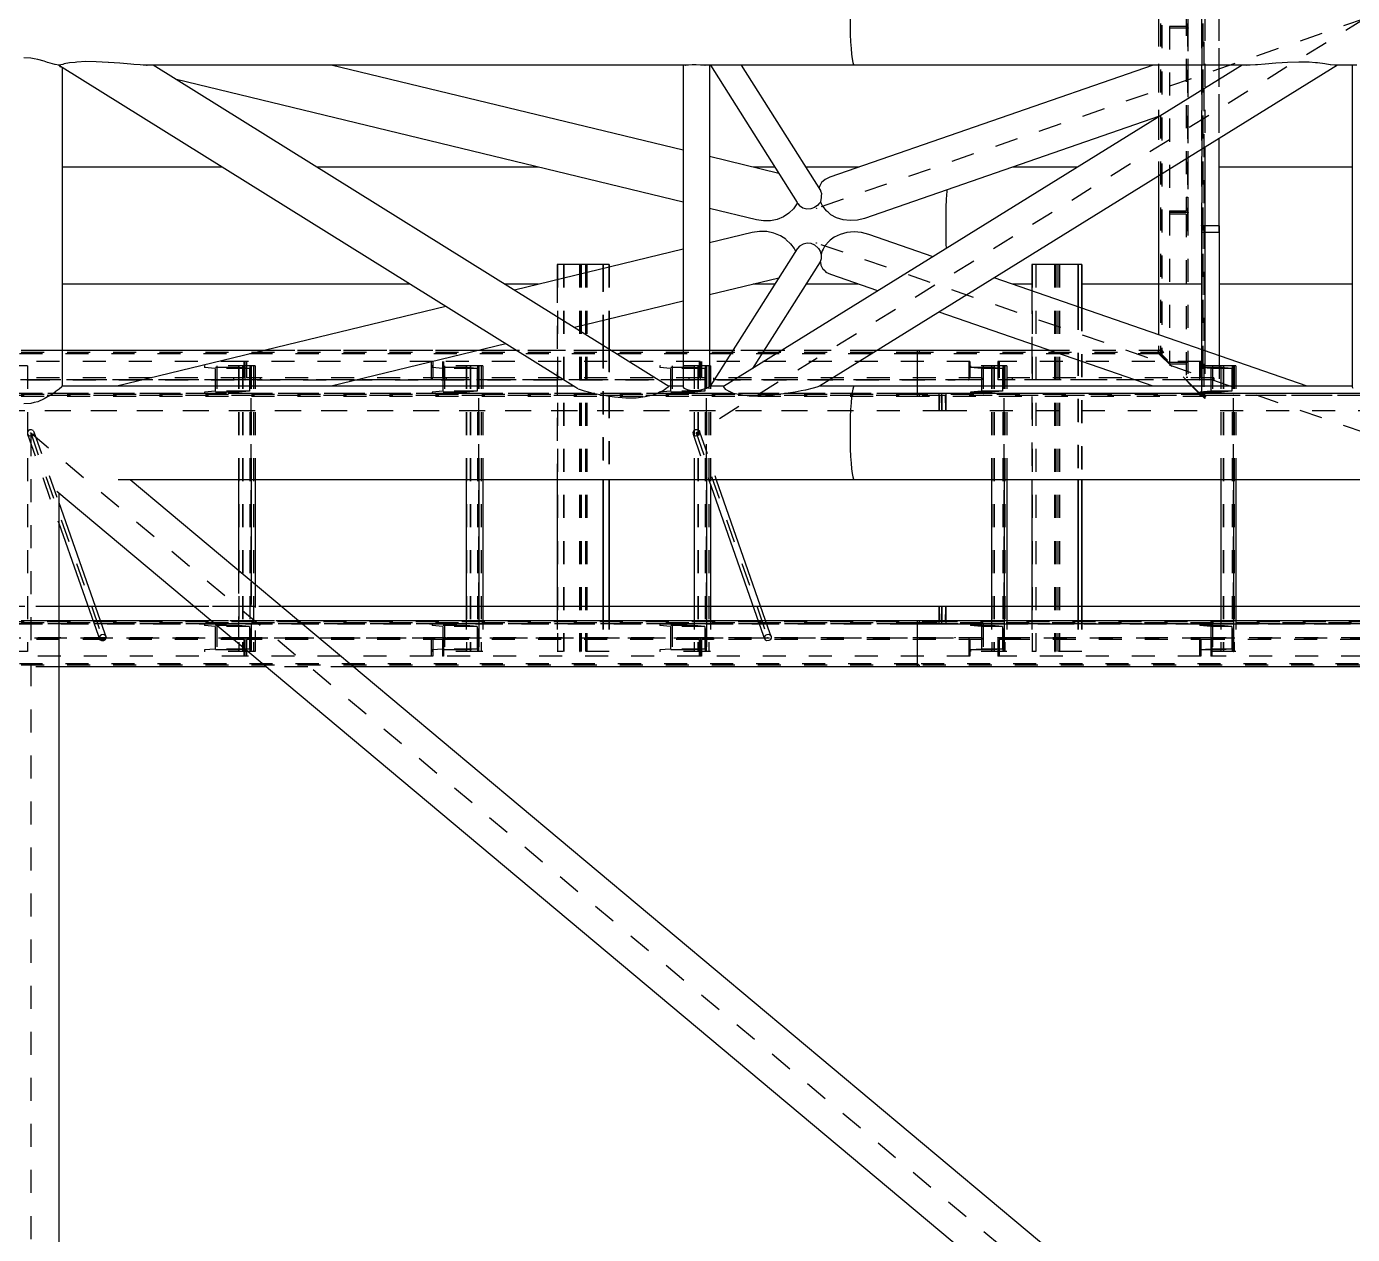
# Model space of a CAD drawing. Header units: millimetres. Extents: x 149919 to 150445, y 136651 to 136866.
# Drawn here: x 150242.76 to 150248.52, y 136688.6 to 136693.84 of the extents above; entities that cross this region are included whole.
import ezdxf

# ---------------------------------------------------------------- set-up
doc = ezdxf.new("R2010")
doc.units = ezdxf.units.MM
doc.header["$LTSCALE"] = 0.25
for name, pattern in [('CENTER', [50.8, 31.75, -6.35, 6.35, -6.35]), ('XKITLINE00', [0]), ('XKITLINE02', [4, 2, -2]), ('XKITLINE03', [6, 3, -1, 1, -1])]:
    doc.linetypes.add(name, pattern=pattern)

# ---------------------------------------------------------------- blocks, each defined once
blk = doc.blocks.new('çatıı')
at = {"color": 1, "linetype": 'XKITLINE03'}
for p, q in [((10599, 4258.02), (10599, 5897.87)), ((10605, 4260.27), (10605, 5900.27)), ((10599.01, 4346.1), (10599.01, 4265.95)), ((10599.01, 4265.96), (10599.01, 4200.86)), ((10605.02, 4187.37), (10605.02, 4260.27)), ((10334.95, 4243.37), (10334.95, 4075.37)), ((10541.23, 4243.37), (10541.23, 4075.37)), ((10192.15, 4075.37), (10192.15, 4199.38)), ((10291.03, 4075.37), (10291.03, 4199.38)), ((10389.92, 4075.37), (10389.92, 4199.38)), ((10519.2, 4075.37), (10519.2, 4199.38)), ((10618.78, 4075.37), (10618.78, 4199.38)), ((9134.71, 4193.37), (10497.87, 4193.37)), ((10189.45, 4193.36), (10077.97, 4193.36)), ((10270.34, 4193.36), (10189.43, 4193.36)), ((10387.22, 4193.36), (10275.74, 4193.36)), ((10503.78, 4193.36), (10387.2, 4193.36)), ((10604, 4193.36), (10516.46, 4193.36)), ((10493.82, 4187.37), (9129.61, 4187.37)), ((10192.15, 4187.38), (10177.25, 4187.38)), ((10291.03, 4187.38), (10276.14, 4187.38)), ((10389.92, 4187.38), (10375.02, 4187.38)), ((11648.25, 4187.37), (10493.82, 4187.37)), ((10519.2, 4187.38), (10510.1, 4187.38)), ((10618.78, 4187.38), (10609.69, 4187.38)), ((10096.38, 4170.27), (10127.59, 4081.37)), ((10385.47, 4170.27), (10416.51, 4081.39)), ((9129.61, 4087.37), (10493.82, 4087.37)), ((10192.15, 4087.37), (10177.25, 4087.37)), ((10291.03, 4087.37), (10276.14, 4087.37)), ((10389.92, 4087.37), (10375.02, 4087.37)), ((10493.82, 4087.37), (11648.25, 4087.37)), ((10519.2, 4087.37), (10510.1, 4087.37)), ((10618.78, 4087.37), (10609.69, 4087.37)), ((9122.12, 4081.37), (10497.87, 4081.37)), ((10077.97, 4081.39), (10189.45, 4081.39)), ((10189.43, 4081.39), (10270.34, 4081.39)), ((10275.74, 4081.39), (10387.22, 4081.39)), ((10387.2, 4081.39), (10503.78, 4081.39)), ((10516.46, 4081.39), (10604, 4081.39)), ((10609.42, 4081.39), (10715.63, 4081.39))]:
    blk.add_line(p, q, dxfattribs=at)
at = {"color": 116, "linetype": 'XKITLINE02', "true_color": 0x136734}
for p, q in [((10605, 5900.27), (10605, 4257.26)), ((10605.85, 5900.07), (10605.85, 4257.47)), ((10612.5, 5897.39), (10612.5, 4260.15)), ((10586.3, 5888.14), (10586.3, 4204.83)), ((10587.15, 5888.14), (10587.15, 4205.79)), ((10587.68, 5887.3), (10587.69, 4203.68)), ((10604.92, 5887.3), (10604.92, 4186.75)), ((10605.45, 5888.14), (10605.45, 4187.82)), ((10586.3, 4370.57), (10586.3, 4307.64)), ((10606.3, 4370.57), (10606.3, 4294.24)), ((10612.5, 4370.57), (10612.5, 4257.39)), ((10598.21, 4352.68), (10598.21, 4266.61)), ((10599.01, 4352.68), (10599.01, 4343.74)), ((10599.01, 4352.68), (10599.01, 4265.95)), ((10598.21, 4346.76), (10591.01, 4346.76)), ((10591.01, 4346.76), (10591.01, 4343.74)), ((10591.01, 4346.76), (10591.01, 4265.95)), ((10599.01, 4346.1), (10591.01, 4346.1)), ((10586.3, 4307.52), (10586.3, 4281.85)), ((10599.01, 4272.54), (10598.21, 4272.54)), ((10598.21, 4266.61), (10591.01, 4266.61)), ((10591.01, 4265.96), (10591.01, 4265.31)), ((10599.01, 4265.96), (10591.01, 4265.96)), ((10591.01, 4265.96), (10591.01, 4200.21)), ((10599.01, 4265.95), (10591.01, 4265.95)), ((10598.21, 4265.31), (10591.01, 4265.31)), ((10598.21, 4265.31), (10598.21, 4259.46)), ((10598.21, 4265.31), (10598.21, 4194.36)), ((10599.01, 4265.96), (10599.01, 4259.46)), ((10599.01, 4265.96), (10599.01, 4194.36)), ((10599.01, 4259.46), (10598.21, 4259.46)), ((10612.5, 4260.27), (10605, 4260.27)), ((10605, 4260.27), (10605, 4257.26)), ((10612.5, 4257.26), (10605, 4257.26)), ((10605.02, 4260.27), (10605.02, 4187.37)), ((10612.52, 4260.27), (10605.02, 4260.27)), ((10612.5, 4260.15), (10605.85, 4260.07)), ((10605.85, 4260.07), (10605.85, 4257.47)), ((10612.5, 4257.39), (10605.85, 4257.47)), ((10605.87, 4260.27), (10605.87, 4187.37)), ((10612.5, 4258.76), (10612.5, 4257.26)), ((10325.21, 4243.37), (10325.21, 4075.37)), ((10327.74, 4243.37), (10327.74, 4075.37)), ((10327.89, 4243.37), (10327.89, 4075.37)), ((10334.78, 4243.37), (10334.78, 4075.37)), ((10335.42, 4243.37), (10335.42, 4075.37)), ((10337.31, 4243.37), (10337.31, 4075.37)), ((10337.95, 4243.37), (10337.95, 4075.37)), ((10347.67, 4243.37), (10344.84, 4243.37)), ((10344.84, 4241.61), (10344.84, 4219.08)), ((10344.99, 4241.64), (10344.99, 4219.11)), ((10347.52, 4243.37), (10347.52, 4219.73)), ((10347.67, 4243.37), (10347.67, 4219.76)), ((10531.36, 4243.37), (10531.36, 4075.37)), ((10532.91, 4243.37), (10532.91, 4075.37)), ((10533, 4243.37), (10533, 4075.37)), ((10541, 4243.37), (10541, 4075.37)), ((10541.65, 4243.37), (10541.65, 4075.37)), ((10542.54, 4243.37), (10542.54, 4075.37)), ((10543.19, 4243.37), (10543.19, 4075.37)), ((10552.92, 4243.37), (10551.19, 4243.37)), ((10552.83, 4243.37), (10552.83, 4236.02)), ((10552.92, 4243.37), (10552.92, 4235.78)), ((10325.06, 4236.83), (10325.06, 4149.97)), ((10531.27, 4231.96), (10531.27, 4208.78)), ((10551.19, 4225.06), (10551.19, 4149.97)), ((10551.28, 4225.03), (10551.28, 4149.97)), ((10552.83, 4224.5), (10552.83, 4149.97)), ((10552.92, 4224.47), (10552.92, 4149.97)), ((10481.46, 4204.69), (9136.74, 4204.69)), ((10482.26, 4205.22), (9138.29, 4205.22)), ((10482.26, 4206.07), (9151.09, 4206.07)), ((10110.03, 4206.07), (10082.73, 4206.07)), ((10291.05, 4206.07), (10197.86, 4206.07)), ((10348.62, 4206.07), (10307.33, 4206.07)), ((10344.84, 4208.43), (10344.84, 4149.97)), ((10344.99, 4208.34), (10344.99, 4149.97)), ((10347.52, 4206.76), (10347.52, 4149.97)), ((10347.67, 4206.67), (10347.67, 4149.97)), ((10391.17, 4206.07), (10379.77, 4206.07)), ((10414.84, 4206.07), (10401.36, 4206.07)), ((10463.99, 4206.07), (10422.54, 4206.07)), ((10482.26, 4205.22), (10481.46, 4204.69)), ((10482.26, 4205.22), (10481.46, 4204.69)), ((10481.46, 4204.69), (10481.46, 4187.46)), ((10481.46, 4204.69), (10481.46, 4187.46)), ((10587.38, 4204.69), (10481.46, 4204.69)), ((10482.26, 4206.07), (10482.26, 4205.22)), ((10482.26, 4206.07), (10482.26, 4205.22)), ((10588.44, 4205.22), (10482.26, 4205.22)), ((10531.27, 4206.07), (10531.27, 4149.97)), ((10587.63, 4206.07), (10539.1, 4206.07)), ((10605.06, 4186.07), (10585.85, 4206.07)), ((10587.15, 4205.79), (10586.3, 4206.63)), ((10606.3, 4185.19), (10586.3, 4204.83)), ((10587.15, 4205.79), (10587.69, 4203.68)), ((10588.44, 4205.22), (10587.38, 4204.69)), ((10603.93, 4187.46), (10587.38, 4204.69)), ((10587.63, 4206.07), (10588.44, 4205.22)), ((10606.3, 4205.99), (10606.3, 4185.19)), ((10606.3, 4205.99), (10606.3, 4186.98)), ((10188.96, 4201.36), (10077.48, 4201.36)), ((10095.05, 4199.38), (10087.83, 4199.38)), ((10095.05, 4199.38), (10095.05, 4075.37)), ((10192.15, 4199.38), (10171.81, 4199.38)), ((10171.81, 4199.38), (10171.81, 4198.7)), ((10186.71, 4198.7), (10171.81, 4198.7)), ((10176.56, 4198.31), (10171.81, 4198.7)), ((10177.25, 4199.38), (10177.25, 4187.38)), ((10189.45, 4201.36), (10183.16, 4201.36)), ((10186.71, 4199.38), (10186.71, 4149.97)), ((10193.94, 4199.38), (10186.71, 4199.38)), ((10186.71, 4199.38), (10186.71, 4198.7)), ((10191.46, 4198.31), (10186.71, 4198.7)), ((10186.81, 4199.38), (10186.81, 4075.37)), ((10188.4, 4199.38), (10188.4, 4075.37)), ((10188.5, 4199.38), (10188.5, 4075.37)), ((10188.96, 4201.36), (10188.96, 4194.16)), ((10270.99, 4201.36), (10189.43, 4201.36)), ((10189.43, 4201.36), (10189.43, 4193.36)), ((10189.45, 4201.36), (10189.45, 4193.36)), ((10190.09, 4201.36), (10190.09, 4194.16)), ((10191.62, 4199.38), (10191.62, 4075.37)), ((10192.15, 4199.38), (10192.15, 4149.97)), ((10192.15, 4199.38), (10192.15, 4187.38)), ((10193.09, 4199.38), (10193.09, 4075.37)), ((10193.94, 4199.38), (10193.94, 4149.97)), ((10270.99, 4201.36), (10270.34, 4201.36)), ((10270.34, 4201.36), (10270.34, 4193.36)), ((10291.03, 4199.38), (10270.7, 4199.38)), ((10270.7, 4199.38), (10270.7, 4198.7)), ((10285.59, 4198.7), (10270.7, 4198.7)), ((10275.44, 4198.31), (10270.7, 4198.7)), ((10270.99, 4201.36), (10270.99, 4194.16)), ((10386.73, 4201.36), (10275.25, 4201.36)), ((10275.25, 4201.36), (10275.25, 4194.16)), ((10275.74, 4201.36), (10275.74, 4193.36)), ((10276.14, 4199.38), (10276.14, 4187.38)), ((10285.59, 4199.38), (10285.59, 4198.7)), ((10285.59, 4199.38), (10285.59, 4149.97)), ((10292.82, 4199.38), (10285.59, 4199.38)), ((10290.34, 4198.31), (10285.59, 4198.7)), ((10285.7, 4199.38), (10285.7, 4075.37)), ((10287.28, 4199.38), (10287.28, 4075.37)), ((10287.38, 4199.38), (10287.38, 4075.37)), ((10290.5, 4199.38), (10290.5, 4075.37)), ((10291.03, 4199.38), (10291.03, 4187.38)), ((10291.03, 4199.38), (10291.03, 4149.97)), ((10291.97, 4199.38), (10291.97, 4075.37)), ((10292.82, 4199.38), (10292.82, 4149.97)), ((10389.92, 4199.38), (10369.58, 4199.38)), ((10369.58, 4199.38), (10369.58, 4198.7)), ((10384.48, 4198.7), (10369.58, 4198.7)), ((10374.33, 4198.31), (10369.58, 4198.7)), ((10375.02, 4199.38), (10375.02, 4187.38)), ((10387.22, 4201.36), (10380.86, 4201.36)), ((10384.48, 4199.38), (10384.48, 4149.97)), ((10391.71, 4199.38), (10384.48, 4199.38)), ((10384.48, 4199.38), (10384.48, 4198.7)), ((10389.23, 4198.31), (10384.48, 4198.7)), ((10384.58, 4199.38), (10384.58, 4075.37)), ((10386.17, 4199.38), (10386.17, 4075.37)), ((10386.27, 4199.38), (10386.27, 4075.37)), ((10386.73, 4201.36), (10386.73, 4194.16)), ((10504.35, 4201.36), (10387.2, 4201.36)), ((10387.2, 4201.36), (10387.2, 4193.36)), ((10387.22, 4201.36), (10387.22, 4193.36)), ((10387.77, 4201.36), (10387.77, 4194.16)), ((10389.38, 4199.38), (10389.38, 4075.37)), ((10389.92, 4199.38), (10389.92, 4149.97)), ((10389.92, 4199.38), (10389.92, 4187.38)), ((10390.85, 4199.38), (10390.85, 4075.37)), ((10391.71, 4199.38), (10391.71, 4147.88)), ((10504.35, 4201.36), (10503.78, 4201.36)), ((10503.78, 4201.36), (10503.78, 4193.36)), ((10504.35, 4201.36), (10504.35, 4194.16)), ((10519.2, 4199.38), (10504.62, 4199.38)), ((10504.62, 4199.38), (10504.62, 4198.7)), ((10513.72, 4198.7), (10504.62, 4198.7)), ((10509.4, 4198.31), (10504.62, 4198.7)), ((10510.1, 4199.38), (10510.1, 4187.38)), ((10513.72, 4199.38), (10513.72, 4149.97)), ((10520.29, 4199.38), (10513.72, 4199.38)), ((10513.72, 4199.38), (10513.72, 4198.7)), ((10518.5, 4198.31), (10513.72, 4198.7)), ((10513.78, 4199.38), (10513.78, 4075.37)), ((10514.75, 4199.38), (10514.75, 4075.37)), ((10514.81, 4199.38), (10514.81, 4075.37)), ((10604.63, 4201.36), (10516.46, 4201.36)), ((10516.46, 4201.36), (10516.46, 4193.36)), ((10517.09, 4201.36), (10517.09, 4194.16)), ((10518.6, 4199.38), (10518.6, 4075.37)), ((10519.2, 4199.38), (10519.2, 4149.97)), ((10519.2, 4199.38), (10519.2, 4187.38)), ((10519.49, 4199.38), (10519.49, 4075.37)), ((10520.29, 4199.38), (10520.29, 4149.97)), ((10604.92, 4186.75), (10587.69, 4203.68)), ((10599.01, 4200.86), (10591.01, 4200.86)), ((10598.21, 4200.21), (10591.01, 4200.21)), ((10604.63, 4201.36), (10604, 4201.36)), ((10604, 4201.36), (10604, 4193.36)), ((10618.78, 4199.38), (10604.21, 4199.38)), ((10613.06, 4199.38), (10604.21, 4199.38)), ((10604.21, 4199.38), (10604.21, 4198.7)), ((10613.3, 4198.7), (10604.21, 4198.7)), ((10608.99, 4198.31), (10604.21, 4198.7)), ((10604.63, 4201.36), (10604.63, 4194.16)), ((10609.69, 4199.38), (10609.69, 4187.38)), ((10612.52, 4203.84), (10612.52, 4187.37)), ((10613.3, 4199.38), (10613.3, 4198.7)), ((10613.3, 4199.38), (10613.3, 4149.97)), ((10619.87, 4199.38), (10613.3, 4199.38)), ((10618.08, 4198.31), (10613.3, 4198.7)), ((10613.37, 4199.38), (10613.37, 4075.37)), ((10614.33, 4199.38), (10614.33, 4075.37)), ((10614.4, 4199.38), (10614.4, 4075.37)), ((10618.18, 4199.38), (10618.18, 4075.37)), ((10618.78, 4199.38), (10618.78, 4187.38)), ((10618.78, 4199.38), (10618.78, 4149.97)), ((10619.08, 4199.38), (10619.08, 4075.37)), ((10619.87, 4199.38), (10619.87, 4149.97)), ((10188.96, 4194.16), (10073.05, 4194.16)), ((10189.45, 4193.36), (10073.05, 4193.36)), ((10181.91, 4193.36), (10077.97, 4193.36)), ((10191.46, 4198.31), (10176.56, 4198.31)), ((10176.56, 4198.31), (10176.56, 4188.44)), ((10184.53, 4194.16), (10184.53, 4193.36)), ((10188.96, 4194.16), (10184.53, 4194.16)), ((10276.9, 4193.36), (10189.43, 4193.36)), ((10276.9, 4194.16), (10190.09, 4194.16)), ((10191.46, 4198.31), (10191.46, 4188.44)), ((10195.99, 4194.16), (10195.99, 4193.36)), ((10276.9, 4193.36), (10270.34, 4193.36)), ((10386.73, 4194.16), (10270.82, 4194.16)), ((10270.82, 4194.16), (10270.82, 4193.36)), ((10387.22, 4193.36), (10270.82, 4193.36)), ((10276.9, 4194.16), (10270.99, 4194.16)), ((10290.34, 4198.31), (10275.44, 4198.31)), ((10275.44, 4198.31), (10275.44, 4188.44)), ((10380.05, 4193.36), (10275.74, 4193.36)), ((10276.9, 4194.16), (10276.9, 4193.36)), ((10290.34, 4198.31), (10290.34, 4188.44)), ((10389.23, 4198.31), (10374.33, 4198.31)), ((10374.33, 4198.31), (10374.33, 4188.44)), ((10382.3, 4194.16), (10382.3, 4193.36)), ((10386.73, 4194.16), (10382.3, 4194.16)), ((10509.51, 4193.36), (10387.2, 4193.36)), ((10509.51, 4194.16), (10387.77, 4194.16)), ((10389.23, 4198.31), (10389.23, 4188.44)), ((10392.92, 4194.16), (10392.92, 4193.36)), ((10509.51, 4193.36), (10503.78, 4193.36)), ((10509.51, 4194.16), (10504.35, 4194.16)), ((10518.5, 4198.31), (10509.4, 4198.31)), ((10509.4, 4198.31), (10509.4, 4188.44)), ((10509.51, 4194.16), (10509.51, 4193.36)), ((10597.98, 4193.36), (10516.46, 4193.36)), ((10610.28, 4194.16), (10517.09, 4194.16)), ((10518.5, 4198.31), (10518.5, 4188.44)), ((10522.74, 4194.16), (10522.74, 4193.36)), ((10610.28, 4194.16), (10597.17, 4194.16)), ((10610.28, 4193.36), (10597.98, 4193.36)), ((10599.01, 4194.36), (10598.21, 4194.36)), ((10618.08, 4198.31), (10608.99, 4198.31)), ((10608.99, 4198.31), (10608.99, 4188.44)), ((10610.28, 4194.16), (10610.28, 4193.36)), ((10618.08, 4198.31), (10618.08, 4188.44)), ((10481.46, 4187.46), (9118.85, 4187.46)), ((10482.26, 4186.92), (9119.29, 4186.92)), ((10493.82, 4187.37), (9126.63, 4187.37)), ((10481.36, 4187.37), (9126.63, 4187.37)), ((10176.56, 4188.44), (10171.81, 4188.06)), ((10186.71, 4188.06), (10171.81, 4188.06)), ((10171.81, 4188.06), (10171.81, 4187.38)), ((10192.15, 4187.38), (10171.81, 4187.38)), ((10191.46, 4188.44), (10176.56, 4188.44)), ((10191.46, 4188.44), (10186.71, 4188.06)), ((10186.71, 4188.06), (10186.71, 4187.38)), ((10275.44, 4188.44), (10270.7, 4188.06)), ((10285.59, 4188.06), (10270.7, 4188.06)), ((10270.7, 4188.06), (10270.7, 4187.38)), ((10291.03, 4187.38), (10270.7, 4187.38)), ((10290.34, 4188.44), (10275.44, 4188.44)), ((10290.34, 4188.44), (10285.59, 4188.06)), ((10285.59, 4188.06), (10285.59, 4187.38)), ((10374.33, 4188.44), (10369.58, 4188.06)), ((10384.48, 4188.06), (10369.58, 4188.06)), ((10369.58, 4188.06), (10369.58, 4187.38)), ((10389.92, 4187.38), (10369.58, 4187.38)), ((10389.23, 4188.44), (10374.33, 4188.44)), ((10389.23, 4188.44), (10384.48, 4188.06)), ((10384.48, 4188.06), (10384.48, 4187.38)), ((10481.36, 4190.57), (10481.36, 4186.07)), ((10481.36, 4190.57), (10481.36, 4186.07)), ((10482.26, 4186.92), (10481.46, 4187.46)), ((10482.26, 4186.92), (10481.46, 4187.46)), ((10603.93, 4187.46), (10481.46, 4187.46)), ((10482.26, 4186.92), (10482.26, 4186.07)), ((10482.26, 4186.92), (10482.26, 4186.07)), ((10606.01, 4186.92), (10482.26, 4186.92)), ((10490.84, 4187.37), (10490.84, 4179.87)), ((11636.37, 4187.37), (10492, 4187.37)), ((10492, 4187.37), (10492, 4179.87)), ((10493.82, 4187.37), (10493.82, 4179.87)), ((10493.82, 4187.37), (10493.82, 4179.87)), ((10509.4, 4188.44), (10504.62, 4188.06)), ((10513.72, 4188.06), (10504.62, 4188.06)), ((10504.62, 4188.06), (10504.62, 4187.38)), ((10519.2, 4187.38), (10504.62, 4187.38)), ((10518.5, 4188.44), (10509.4, 4188.44)), ((10518.5, 4188.44), (10513.72, 4188.06)), ((10513.72, 4188.06), (10513.72, 4187.38)), ((10606.01, 4186.92), (10603.93, 4187.46)), ((10608.99, 4188.44), (10604.21, 4188.06)), ((10613.3, 4188.06), (10604.21, 4188.06)), ((10604.21, 4188.06), (10604.21, 4187.38)), ((10618.78, 4187.38), (10604.21, 4187.38)), ((10605.45, 4187.82), (10604.92, 4186.75)), ((10612.52, 4187.37), (10605.02, 4187.37)), ((10606.3, 4186.98), (10605.45, 4187.82)), ((10606.01, 4186.92), (10606.83, 4186.07)), ((11641.67, 4187.37), (10606.3, 4187.37)), ((10618.08, 4188.44), (10608.99, 4188.44)), ((10618.08, 4188.44), (10613.3, 4188.06)), ((10613.3, 4188.06), (10613.3, 4187.38)), ((10482.26, 4186.07), (9117.29, 4186.07)), ((10493.61, 4186.52), (9126.73, 4186.52)), ((10606.83, 4186.07), (10481.36, 4186.07)), ((10491.04, 4186.52), (10490.97, 4179.87)), ((10492.13, 4186.52), (10492.08, 4179.87)), ((11634.04, 4186.52), (10492.13, 4186.52)), ((10493.61, 4186.52), (10493.69, 4179.87)), ((10493.69, 4186.52), (10493.74, 4179.87)), ((11641.69, 4186.52), (10606.3, 4186.52)), ((10493.82, 4179.87), (9126.63, 4179.87)), ((10452.49, 4179.87), (9126.63, 4179.87)), ((11642.97, 4179.87), (10492, 4179.87)), ((10493.82, 4179.87), (10493.69, 4179.87)), ((10095.3, 4171.16), (10094.94, 4170.52)), ((10094.94, 4170.52), (10094.96, 4169.8)), ((10094.96, 4169.8), (10095.36, 4169.22)), ((10094.96, 4169.8), (10108.56, 4131.05)), ((10095.96, 4171.57), (10095.3, 4171.16)), ((10096.73, 4171.63), (10095.96, 4171.57)), ((10097.4, 4171.33), (10096.73, 4171.63)), ((10097.4, 4171.33), (10097.76, 4170.81)), ((10097.83, 4170.03), (10097.46, 4169.39)), ((10097.76, 4170.81), (10097.81, 4170.75)), ((10097.81, 4170.75), (10097.83, 4170.03)), ((10097.81, 4170.75), (10108.56, 4140.1)), ((10384.39, 4171.16), (10384.03, 4170.52)), ((10384.03, 4170.52), (10384.05, 4169.8)), ((10384.05, 4169.8), (10384.45, 4169.22)), ((10384.05, 4169.8), (10390.97, 4149.97)), ((10385.05, 4171.57), (10384.39, 4171.16)), ((10385.82, 4171.63), (10385.05, 4171.57)), ((10386.49, 4171.33), (10385.82, 4171.63)), ((10386.49, 4171.33), (10386.9, 4170.75)), ((10386.92, 4170.03), (10386.55, 4169.39)), ((10386.9, 4170.75), (10386.92, 4170.03)), ((10386.9, 4170.75), (10394.15, 4149.97)), ((10096.04, 4168.92), (10095.36, 4169.22)), ((10096.81, 4168.98), (10096.04, 4168.92)), ((10097.46, 4169.39), (10096.81, 4168.98)), ((10385.13, 4168.92), (10384.45, 4169.22)), ((10385.9, 4168.98), (10385.13, 4168.92)), ((10386.55, 4169.39), (10385.9, 4168.98)), ((10186.71, 4110.53), (10186.71, 4075.37)), ((10192.15, 4105.97), (10192.15, 4075.37)), ((10193.94, 4104.48), (10193.94, 4075.37)), ((10493.82, 4094.87), (9254.12, 4094.87)), ((10108.56, 4094.87), (10084.2, 4094.87)), ((10124.44, 4094.87), (10121.26, 4094.87)), ((10205.4, 4094.87), (10167.45, 4094.87)), ((10285.59, 4094.87), (10285.59, 4075.37)), ((10291.03, 4094.87), (10291.03, 4075.37)), ((10292.82, 4094.87), (10292.82, 4075.37)), ((10325.06, 4094.87), (10325.06, 4075.37)), ((10344.84, 4094.87), (10344.84, 4075.37)), ((10344.99, 4094.87), (10344.99, 4075.37)), ((10347.52, 4094.87), (10347.52, 4075.37)), ((10347.67, 4094.87), (10347.67, 4075.37)), ((10384.48, 4094.87), (10384.48, 4075.37)), ((10389.92, 4094.87), (10389.92, 4075.37)), ((10391.71, 4094.87), (10391.71, 4075.37)), ((10413.39, 4094.87), (10410.22, 4094.87)), ((10492.08, 4094.87), (10492, 4094.87)), ((10493.69, 4094.87), (10492, 4094.87)), ((10492.08, 4094.87), (10492.13, 4088.22)), ((10493.69, 4094.87), (10493.61, 4088.22)), ((10493.74, 4094.87), (10493.69, 4088.22)), ((10493.82, 4094.87), (10493.74, 4094.87)), ((10493.82, 4094.87), (10493.82, 4087.37)), ((10493.82, 4094.87), (10493.82, 4087.37)), ((10513.72, 4094.87), (10513.72, 4075.37)), ((10519.2, 4094.87), (10519.2, 4075.37)), ((10520.29, 4094.87), (10520.29, 4075.37)), ((10531.27, 4094.87), (10531.27, 4075.37)), ((10551.19, 4094.87), (10551.19, 4075.37)), ((10551.28, 4094.87), (10551.28, 4075.37)), ((10552.83, 4094.87), (10552.83, 4075.37)), ((10552.92, 4094.87), (10552.92, 4075.37)), ((10613.3, 4094.87), (10613.3, 4075.37)), ((10618.78, 4094.87), (10618.78, 4075.37)), ((10619.87, 4094.87), (10619.87, 4075.37)), ((10481.46, 4087.29), (9120.42, 4087.29)), ((10482.26, 4087.82), (9120.92, 4087.82)), ((10493.82, 4087.37), (9126.63, 4087.37)), ((10493.61, 4088.22), (9126.73, 4088.22)), ((10482.26, 4088.67), (9256.31, 4088.67)), ((10108.56, 4088.67), (10084.2, 4088.67)), ((10126.62, 4088.67), (10123.44, 4088.67)), ((10128.43, 4083.52), (10129.02, 4081.85)), ((10184.37, 4087.37), (10171.81, 4087.37)), ((10171.81, 4087.37), (10171.81, 4086.69)), ((10186.71, 4086.69), (10171.81, 4086.69)), ((10176.56, 4086.31), (10171.81, 4086.69)), ((10212.81, 4088.67), (10174.86, 4088.67)), ((10191.46, 4086.31), (10176.56, 4086.31)), ((10176.56, 4086.31), (10176.56, 4076.44)), ((10192.15, 4087.37), (10177.12, 4087.37)), ((10177.25, 4087.37), (10177.25, 4075.37)), ((10186.71, 4087.37), (10186.71, 4086.69)), ((10191.46, 4086.31), (10186.71, 4086.69)), ((10191.46, 4086.31), (10191.46, 4076.44)), ((10192.15, 4087.37), (10192.15, 4075.37)), ((10291.03, 4087.37), (10270.7, 4087.37)), ((10270.7, 4087.37), (10270.7, 4086.69)), ((10285.59, 4086.69), (10270.7, 4086.69)), ((10275.44, 4086.31), (10270.7, 4086.69)), ((10290.34, 4086.31), (10275.44, 4086.31)), ((10275.44, 4086.31), (10275.44, 4076.44)), ((10276.14, 4087.37), (10276.14, 4075.37)), ((10285.59, 4087.37), (10285.59, 4086.69)), ((10290.34, 4086.31), (10285.59, 4086.69)), ((10290.34, 4086.31), (10290.34, 4076.44)), ((10291.03, 4087.37), (10291.03, 4075.37)), ((10389.92, 4087.37), (10369.58, 4087.37)), ((10369.58, 4087.37), (10369.58, 4086.69)), ((10384.48, 4086.69), (10369.58, 4086.69)), ((10374.33, 4086.31), (10369.58, 4086.69)), ((10389.23, 4086.31), (10374.33, 4086.31)), ((10374.33, 4086.31), (10374.33, 4076.44)), ((10375.02, 4087.37), (10375.02, 4075.37)), ((10384.48, 4087.37), (10384.48, 4086.69)), ((10389.23, 4086.31), (10384.48, 4086.69)), ((10389.23, 4086.31), (10389.23, 4076.44)), ((10389.92, 4087.37), (10389.92, 4075.37)), ((10415.56, 4088.67), (10412.38, 4088.67)), ((10482.26, 4087.82), (10481.46, 4087.29)), ((10482.26, 4087.82), (10481.46, 4087.29)), ((10481.46, 4087.29), (10481.46, 4070.06)), ((11649.64, 4087.29), (10481.46, 4087.29)), ((10481.46, 4087.29), (10481.46, 4070.06)), ((10482.26, 4088.67), (10482.26, 4087.82)), ((10482.26, 4088.67), (10482.26, 4087.82)), ((11650.11, 4087.82), (10482.26, 4087.82)), ((10490.84, 4088.67), (10490.84, 4087.37)), ((10491.04, 4088.67), (10491.04, 4088.22)), ((10492, 4088.67), (10492, 4087.37)), ((11659.14, 4087.37), (10492, 4087.37)), ((11658.89, 4088.22), (10492.13, 4088.22)), ((10519.2, 4087.37), (10504.62, 4087.37)), ((10504.62, 4087.37), (10504.62, 4086.69)), ((10513.72, 4086.69), (10504.62, 4086.69)), ((10509.4, 4086.31), (10504.62, 4086.69)), ((10518.5, 4086.31), (10509.4, 4086.31)), ((10509.4, 4086.31), (10509.4, 4076.44)), ((10510.1, 4087.37), (10510.1, 4075.37)), ((10513.72, 4087.37), (10513.72, 4086.69)), ((10518.5, 4086.31), (10513.72, 4086.69)), ((10518.5, 4086.31), (10518.5, 4076.44)), ((10519.2, 4087.37), (10519.2, 4075.37)), ((10618.78, 4087.37), (10604.21, 4087.37)), ((10604.21, 4087.37), (10604.21, 4086.69)), ((10613.3, 4086.69), (10604.21, 4086.69)), ((10608.99, 4086.31), (10604.21, 4086.69)), ((10618.08, 4086.31), (10608.99, 4086.31)), ((10608.99, 4086.31), (10608.99, 4076.44)), ((10609.69, 4087.37), (10609.69, 4075.37)), ((10613.3, 4087.37), (10613.3, 4086.69)), ((10618.08, 4086.31), (10613.3, 4086.69)), ((10618.08, 4086.31), (10618.08, 4076.44)), ((10618.78, 4087.37), (10618.78, 4075.37)), ((10189.45, 4081.39), (10073.05, 4081.39)), ((10188.96, 4080.59), (10073.05, 4080.59)), ((10125.64, 4082.41), (10126.17, 4080.9)), ((10126.51, 4082.26), (10126.15, 4081.62)), ((10126.15, 4081.62), (10126.17, 4080.9)), ((10126.17, 4080.9), (10126.57, 4080.32)), ((10127.17, 4082.67), (10126.51, 4082.26)), ((10127.25, 4080.02), (10126.57, 4080.32)), ((10127.94, 4082.73), (10127.17, 4082.67)), ((10128.02, 4080.08), (10127.25, 4080.02)), ((10128.61, 4082.43), (10127.94, 4082.73)), ((10128.67, 4080.49), (10128.02, 4080.08)), ((10128.61, 4082.43), (10129.02, 4081.85)), ((10129.04, 4081.13), (10128.67, 4080.49)), ((10129.02, 4081.85), (10129.04, 4081.13)), ((10184.53, 4081.39), (10184.53, 4080.59)), ((10188.96, 4080.59), (10188.96, 4073.39)), ((10195.99, 4081.39), (10189.43, 4081.39)), ((10189.43, 4081.39), (10189.43, 4073.39)), ((10276.9, 4081.39), (10189.43, 4081.39)), ((10189.45, 4081.39), (10189.45, 4073.39)), ((10195.99, 4080.59), (10190.09, 4080.59)), ((10190.09, 4080.59), (10190.09, 4073.39)), ((10276.9, 4080.59), (10190.09, 4080.59)), ((10195.99, 4081.39), (10195.99, 4080.59)), ((10270.34, 4081.39), (10270.34, 4073.39)), ((10275.74, 4081.39), (10270.82, 4081.39)), ((10270.82, 4081.39), (10270.82, 4080.59)), ((10387.22, 4081.39), (10270.82, 4081.39)), ((10275.25, 4080.59), (10270.82, 4080.59)), ((10386.73, 4080.59), (10270.82, 4080.59)), ((10270.99, 4080.59), (10270.99, 4073.39)), ((10275.25, 4080.59), (10275.25, 4073.39)), ((10275.74, 4081.39), (10275.74, 4073.39)), ((10276.9, 4081.39), (10276.9, 4080.59)), ((10382.3, 4081.39), (10382.3, 4080.59)), ((10386.73, 4080.59), (10386.73, 4073.39)), ((10392.92, 4081.39), (10387.2, 4081.39)), ((10387.2, 4081.39), (10387.2, 4073.39)), ((10509.51, 4081.39), (10387.2, 4081.39)), ((10387.22, 4081.39), (10387.22, 4073.39)), ((10392.92, 4080.59), (10387.77, 4080.59)), ((10387.77, 4080.59), (10387.77, 4073.39)), ((10509.51, 4080.59), (10387.77, 4080.59)), ((10392.92, 4081.39), (10392.92, 4080.59)), ((10414.68, 4082.1), (10415.09, 4080.92)), ((10415.43, 4082.28), (10415.07, 4081.63)), ((10415.07, 4081.63), (10415.09, 4080.92)), ((10415.09, 4080.92), (10415.49, 4080.34)), ((10416.09, 4082.69), (10415.43, 4082.28)), ((10416.17, 4080.03), (10415.49, 4080.34)), ((10416.86, 4082.75), (10416.09, 4082.69)), ((10416.94, 4080.1), (10416.17, 4080.03)), ((10417.53, 4082.45), (10416.86, 4082.75)), ((10417.59, 4080.5), (10416.94, 4080.1)), ((10417.47, 4083.21), (10417.94, 4081.86)), ((10417.53, 4082.45), (10417.94, 4081.86)), ((10417.96, 4081.15), (10417.59, 4080.5)), ((10417.94, 4081.86), (10417.96, 4081.15)), ((10503.78, 4081.39), (10503.78, 4073.39)), ((10504.35, 4080.59), (10504.35, 4073.39)), ((10509.51, 4081.39), (10509.51, 4080.59)), ((10522.74, 4081.39), (10516.46, 4081.39)), ((10516.46, 4081.39), (10516.46, 4073.39)), ((10610.28, 4081.39), (10516.46, 4081.39)), ((10522.74, 4080.59), (10517.09, 4080.59)), ((10517.09, 4080.59), (10517.09, 4073.39)), ((10610.28, 4080.59), (10517.09, 4080.59)), ((10522.74, 4081.39), (10522.74, 4080.59)), ((10604, 4081.39), (10604, 4073.39)), ((10609.42, 4081.39), (10604.14, 4081.39)), ((10604.14, 4081.39), (10604.14, 4080.59)), ((10715.63, 4081.39), (10604.14, 4081.39)), ((10608.9, 4080.59), (10604.14, 4080.59)), ((10715.1, 4080.59), (10604.14, 4080.59)), ((10604.63, 4080.59), (10604.63, 4073.39)), ((10608.9, 4080.59), (10608.9, 4073.39)), ((10609.42, 4081.39), (10609.42, 4073.39)), ((10610.28, 4081.39), (10610.28, 4080.59)), ((10189.45, 4073.39), (10077.48, 4073.39)), ((10095.05, 4075.37), (10087.83, 4075.37)), ((10176.56, 4076.44), (10171.81, 4076.05)), ((10186.71, 4076.05), (10171.81, 4076.05)), ((10171.81, 4076.05), (10171.81, 4075.37)), ((10192.15, 4075.37), (10171.81, 4075.37)), ((10191.46, 4076.44), (10176.56, 4076.44)), ((10191.46, 4076.44), (10186.71, 4076.05)), ((10186.71, 4076.05), (10186.71, 4075.37)), ((10193.94, 4075.37), (10186.71, 4075.37)), ((10190.09, 4073.39), (10189.43, 4073.39)), ((10270.99, 4073.39), (10189.43, 4073.39)), ((10275.44, 4076.44), (10270.7, 4076.05)), ((10285.59, 4076.05), (10270.7, 4076.05)), ((10270.7, 4076.05), (10270.7, 4075.37)), ((10291.03, 4075.37), (10270.7, 4075.37)), ((10275.74, 4073.39), (10275.25, 4073.39)), ((10387.22, 4073.39), (10275.25, 4073.39)), ((10290.34, 4076.44), (10275.44, 4076.44)), ((10290.34, 4076.44), (10285.59, 4076.05)), ((10285.59, 4076.05), (10285.59, 4075.37)), ((10292.82, 4075.37), (10285.59, 4075.37)), ((10347.67, 4075.37), (10325.06, 4075.37)), ((10374.33, 4076.44), (10369.58, 4076.05)), ((10384.48, 4076.05), (10369.58, 4076.05)), ((10369.58, 4076.05), (10369.58, 4075.37)), ((10389.92, 4075.37), (10369.58, 4075.37)), ((10389.23, 4076.44), (10374.33, 4076.44)), ((10389.23, 4076.44), (10384.48, 4076.05)), ((10384.48, 4076.05), (10384.48, 4075.37)), ((10391.71, 4075.37), (10384.48, 4075.37)), ((10387.77, 4073.39), (10387.2, 4073.39)), ((10504.35, 4073.39), (10387.2, 4073.39)), ((10509.4, 4076.44), (10504.62, 4076.05)), ((10513.72, 4076.05), (10504.62, 4076.05)), ((10504.62, 4076.05), (10504.62, 4075.37)), ((10519.2, 4075.37), (10504.62, 4075.37)), ((10518.5, 4076.44), (10509.4, 4076.44)), ((10518.5, 4076.44), (10513.72, 4076.05)), ((10513.72, 4076.05), (10513.72, 4075.37)), ((10520.29, 4075.37), (10513.72, 4075.37)), ((10517.09, 4073.39), (10516.46, 4073.39)), ((10604.63, 4073.39), (10516.46, 4073.39)), ((10552.92, 4075.37), (10531.27, 4075.37)), ((10608.99, 4076.44), (10604.21, 4076.05)), ((10613.3, 4076.05), (10604.21, 4076.05)), ((10604.21, 4076.05), (10604.21, 4075.37)), ((10618.78, 4075.37), (10604.21, 4075.37)), ((10609.42, 4073.39), (10608.9, 4073.39)), ((10715.63, 4073.39), (10608.9, 4073.39)), ((10618.08, 4076.44), (10608.99, 4076.44)), ((10618.08, 4076.44), (10613.3, 4076.05)), ((10613.3, 4076.05), (10613.3, 4075.37)), ((10619.87, 4075.37), (10613.3, 4075.37)), ((10481.46, 4070.06), (9120.42, 4070.06)), ((10482.26, 4069.52), (9120.92, 4069.52)), ((10108.56, 4068.67), (10084.2, 4068.67)), ((10236.69, 4068.67), (10198.74, 4068.67)), ((10482.26, 4068.67), (10481.36, 4068.67)), ((10482.26, 4069.52), (10481.46, 4070.06)), ((11653.17, 4070.06), (10481.46, 4070.06)), ((10482.26, 4069.52), (10481.46, 4070.06)), ((10482.26, 4069.52), (10482.26, 4068.67)), ((11653.86, 4069.52), (10482.26, 4069.52)), ((10482.26, 4069.52), (10482.26, 4068.67))]:
    blk.add_line(p, q, dxfattribs=at)
at = {"color": 8, "linetype": 'CENTER'}
for p, q in [((10676.04, 4350.27), (10385.47, 4170.27)), ((10676.04, 4350.27), (10437.62, 4267.77)), ((10676.04, 4170.27), (10437.62, 4252.77)), ((10096.38, 4170.27), (11840, 2710.27)), ((10096.38, 4170.27), (10096.38, 2710.27))]:
    blk.add_line(p, q, dxfattribs=at)
at = {"color": 8, "linetype": 'XKITLINE00'}
for p, q in [((10452.26, 4350.27), (10452.29, 4346.75)), ((10452.29, 4346.75), (10452.37, 4343.33)), ((10452.37, 4343.33), (10452.51, 4340.12)), ((10452.51, 4340.12), (10452.7, 4337.23)), ((10452.7, 4337.23), (10452.92, 4334.72)), ((10096.38, 4333.01), (10093.35, 4333.1)), ((10097.88, 4332.69), (10096.38, 4333.01)), ((10099.42, 4332.48), (10097.88, 4332.69)), ((10102.3, 4331.73), (10099.42, 4332.48)), ((10103.72, 4331.16), (10102.3, 4331.73)), ((10104.89, 4330.9), (10103.72, 4331.16)), ((10106.93, 4330.21), (10104.89, 4330.9)), ((10113.27, 4330.92), (10110.96, 4330.49)), ((10115.75, 4331.14), (10113.27, 4330.92)), ((10116.43, 4331.26), (10115.75, 4331.14)), ((10120.27, 4331.51), (10116.43, 4331.26)), ((10124.88, 4331.47), (10120.27, 4331.51)), ((10130.03, 4331.15), (10124.88, 4331.47)), ((10130.16, 4331.14), (10130.03, 4331.15)), ((10135.06, 4330.82), (10130.16, 4331.14)), ((10452.92, 4334.72), (10453.19, 4332.69)), ((10453.19, 4332.69), (10453.48, 4331.2)), ((10453.48, 4331.2), (10453.8, 4330.28)), ((10453.48, 4331.2), (10453.79, 4330.28)), ((10639.99, 4330.98), (10637.22, 4330.85)), ((10642.25, 4331.17), (10639.99, 4330.98)), ((10647.19, 4331.35), (10642.25, 4331.17)), ((10651.61, 4331.25), (10647.19, 4331.35)), ((10654.38, 4330.98), (10651.61, 4331.25)), ((10655.35, 4330.93), (10654.38, 4330.98)), ((10658.54, 4330.6), (10655.35, 4330.93)), ((10107.05, 4330.2), (10106.93, 4330.21)), ((10108.55, 4329.95), (10107.05, 4330.2)), ((10108.84, 4329.97), (10108.38, 4329.97)), ((10108.68, 4329.84), (10108.55, 4329.95)), ((10109.42, 4330.12), (10108.59, 4329.91)), ((10108.68, 4329.84), (10109.22, 4329.26)), ((10333.12, 4190.01), (10108.85, 4329.66)), ((10109.02, 4329.54), (10108.94, 4329.56)), ((10109.62, 4329.16), (10109.22, 4329.26)), ((10110.29, 4330.2), (10109.42, 4330.12)), ((10110.03, 4328.92), (10110.03, 4190.55)), ((10110.96, 4330.49), (10110.29, 4330.2)), ((10139.92, 4330.36), (10135.06, 4330.82)), ((10141.13, 4330.2), (10139.92, 4330.36)), ((10143.92, 4330.07), (10141.13, 4330.2)), ((10146.73, 4329.87), (10143.92, 4330.07)), ((10381.57, 4329.97), (10145.26, 4329.97)), ((10146.68, 4329.97), (10146.19, 4329.91)), ((10146.98, 4329.89), (10146.73, 4329.87)), ((10147.62, 4329.97), (10146.98, 4329.89)), ((10373.62, 4190.51), (10149.63, 4329.97)), ((10379.77, 4293.03), (10226.94, 4329.97)), ((10379.77, 4329.97), (10379.77, 4190.17)), ((10380.61, 4329.87), (10380.05, 4329.96)), ((10380.86, 4329.91), (10380.43, 4329.97)), ((10380.86, 4329.92), (10380.61, 4329.87)), ((10382.12, 4330.02), (10380.86, 4329.92)), ((10383.71, 4330.07), (10382.12, 4330.02)), ((10385.47, 4330.07), (10383.71, 4330.07)), ((10387.23, 4330.02), (10385.47, 4330.07)), ((10388.82, 4329.92), (10387.23, 4330.02)), ((10454.12, 4329.97), (10388.02, 4329.97)), ((10389.28, 4329.87), (10388.82, 4329.92)), ((10389.76, 4329.97), (10389.06, 4329.9)), ((10390.08, 4329.95), (10389.28, 4329.87)), ((10390.23, 4329.97), (10390.08, 4329.95)), ((10391.17, 4329.97), (10391.17, 4190.45)), ((10391.58, 4329.97), (10429.29, 4270.31)), ((10622.55, 4329.97), (10397.27, 4190.42)), ((10405.03, 4329.97), (10439.41, 4275.58)), ((10664, 4329.97), (10438.98, 4190.58)), ((10583.89, 4329.97), (10443.42, 4281.37)), ((10454.12, 4329.97), (10453.79, 4330.28)), ((10454.12, 4329.97), (10453.8, 4330.28)), ((10625.99, 4329.97), (10454.12, 4329.97)), ((10624.48, 4329.88), (10623.9, 4329.97)), ((10625.29, 4329.94), (10624.48, 4329.88)), ((10625.16, 4329.93), (10624.89, 4329.97)), ((10628.32, 4330.09), (10625.29, 4329.94)), ((10629.26, 4330.12), (10628.32, 4330.09)), ((10632.5, 4330.48), (10629.26, 4330.12)), ((10637.22, 4330.85), (10632.5, 4330.48)), ((10660.84, 4330.16), (10658.54, 4330.6)), ((10660.92, 4330.12), (10660.84, 4330.16)), ((10662.71, 4329.99), (10660.92, 4330.12)), ((10663.32, 4329.88), (10662.71, 4329.99)), ((10672.4, 4329.97), (10662.78, 4329.97)), ((10663.83, 4329.96), (10663.32, 4329.88)), ((10670.34, 4329.97), (10670.34, 4190.24)), ((10379.77, 4270.5), (10159.71, 4323.7)), ((10586.73, 4307.78), (10458.51, 4263.42)), ((10179.49, 4285.67), (10110.03, 4285.67)), ((10316.99, 4285.67), (10220.78, 4285.67)), ((10421.28, 4282.99), (10391.17, 4290.27)), ((10419.58, 4285.67), (10410.18, 4285.67)), ((10455.87, 4285.67), (10433.03, 4285.67)), ((10551.04, 4285.67), (10522.84, 4285.67)), ((10605, 4285.67), (10604.73, 4285.67)), ((10670.34, 4285.67), (10612.5, 4285.67)), ((10439.91, 4279.05), (10438.93, 4277.35)), ((10440.52, 4279.57), (10439.91, 4279.05)), ((10441.39, 4280.4), (10440.52, 4279.57)), ((10443.42, 4281.37), (10441.39, 4280.4)), ((10438.84, 4276.72), (10438.79, 4276.55)), ((10438.93, 4277.35), (10438.84, 4276.72)), ((10439.41, 4275.58), (10439.45, 4275.41)), ((10439.45, 4275.41), (10439.79, 4274.19)), ((10439.79, 4274.19), (10439.76, 4273.25)), ((10494.26, 4275.2), (10494.07, 4271.81)), ((10494.31, 4275.8), (10494.26, 4275.2)), ((10411.62, 4262.8), (10391.17, 4267.74)), ((10427.63, 4267.58), (10425.79, 4265.9)), ((10429.11, 4269.73), (10427.63, 4267.58)), ((10429.37, 4270.2), (10429.11, 4269.73)), ((10429.29, 4270.31), (10429.44, 4270.1)), ((10429.44, 4270.1), (10429.74, 4269.71)), ((10429.74, 4269.71), (10430.34, 4268.92)), ((10431.75, 4267.96), (10430.34, 4268.92)), ((10433.42, 4267.48), (10431.75, 4267.96)), ((10435.19, 4267.54), (10433.42, 4267.48)), ((10436.88, 4268.11), (10435.19, 4267.54)), ((10438.32, 4269.16), (10436.88, 4268.11)), ((10438.73, 4269.71), (10438.32, 4269.16)), ((10439.28, 4270.4), (10438.73, 4269.71)), ((10439.36, 4270.6), (10439.28, 4270.4)), ((10439.78, 4272.48), (10439.36, 4270.6)), ((10439.37, 4270.59), (10439.76, 4269.9)), ((10439.76, 4273.25), (10439.78, 4272.48)), ((10439.76, 4269.9), (10440.25, 4268.79)), ((10440.25, 4268.79), (10441.88, 4266.77)), ((10493.93, 4268.12), (10493.85, 4264.25)), ((10494.07, 4271.81), (10493.93, 4268.12)), ((10414.64, 4262.32), (10411.62, 4262.8)), ((10417.71, 4262.4), (10414.64, 4262.32)), ((10420.65, 4263.01), (10417.71, 4262.4)), ((10423.33, 4264.13), (10420.65, 4263.01)), ((10425.61, 4265.7), (10423.33, 4264.13)), ((10425.79, 4265.9), (10425.61, 4265.7)), ((10442.76, 4266.09), (10441.88, 4266.77)), ((10443.95, 4265.03), (10442.76, 4266.09)), ((10446.43, 4263.68), (10443.95, 4265.03)), ((10449.27, 4262.81), (10446.43, 4263.68)), ((10452.33, 4262.47), (10449.27, 4262.81)), ((10455.47, 4262.68), (10452.33, 4262.47)), ((10458.51, 4263.42), (10455.47, 4262.68)), ((10493.85, 4264.25), (10493.82, 4260.27)), ((10409.81, 4257.32), (10391.17, 4252.81)), ((10412.96, 4257.77), (10409.81, 4257.32)), ((10416.15, 4257.69), (10412.96, 4257.77)), ((10419.2, 4257.07), (10416.15, 4257.69)), ((10421.98, 4255.94), (10419.2, 4257.07)), ((10447.9, 4256.52), (10445.29, 4255.24)), ((10450.87, 4257.31), (10447.9, 4256.52)), ((10454.04, 4257.58), (10450.87, 4257.31)), ((10457.27, 4257.3), (10454.04, 4257.58)), ((10460.38, 4256.49), (10457.27, 4257.3)), ((10488.32, 4246.82), (10460.38, 4256.49)), ((10493.82, 4260.27), (10493.85, 4256.3)), ((10493.85, 4256.3), (10493.93, 4252.43)), ((10424.33, 4254.36), (10421.98, 4255.94)), ((10424.33, 4254.36), (10424.5, 4254.17)), ((10426.42, 4252.47), (10424.5, 4254.17)), ((10426.42, 4252.47), (10427.93, 4250.38)), ((10427.93, 4250.38), (10427.97, 4250.34)), ((10427.97, 4250.34), (10428.62, 4249.2)), ((10429.4, 4250.37), (10429.25, 4250.2)), ((10430.37, 4251.46), (10429.4, 4250.37)), ((10431.85, 4252.3), (10430.37, 4251.46)), ((10433.56, 4252.66), (10431.85, 4252.3)), ((10435.32, 4252.48), (10433.56, 4252.66)), ((10436.97, 4251.78), (10435.32, 4252.48)), ((10438.33, 4250.65), (10436.97, 4251.78)), ((10438.33, 4250.65), (10438.51, 4250.37)), ((10438.51, 4250.37), (10439.32, 4249.22)), ((10441.36, 4251.59), (10440.63, 4250.15)), ((10443.13, 4253.55), (10441.36, 4251.59)), ((10443.67, 4253.93), (10443.13, 4253.55)), ((10445.29, 4255.24), (10443.67, 4253.93)), ((10493.93, 4252.43), (10494.01, 4250.35)), ((10379.77, 4250.05), (10306.46, 4232.33)), ((10429.25, 4250.2), (10391.56, 4190.57)), ((10439.21, 4244.63), (10409.89, 4198.24)), ((10439.36, 4245.06), (10439.21, 4244.63)), ((10439.3, 4244.84), (10439.61, 4243.41)), ((10439.32, 4249.22), (10439.63, 4248.2)), ((10439.68, 4245.9), (10439.36, 4245.06)), ((10439.63, 4248.2), (10439.74, 4247.53)), ((10440.15, 4249.42), (10439.68, 4247.93)), ((10439.72, 4247.18), (10439.68, 4245.9)), ((10439.74, 4247.53), (10439.72, 4247.18)), ((10440.63, 4250.15), (10440.15, 4249.42)), ((10439.61, 4243.41), (10439.63, 4243.09)), ((10439.63, 4243.09), (10440.5, 4241.39)), ((10441.33, 4240.63), (10440.5, 4241.39)), ((10441.33, 4240.63), (10441.92, 4240.01)), ((10443.88, 4239.02), (10441.92, 4240.01)), ((10464.31, 4231.95), (10443.88, 4239.02)), ((10261.07, 4234.87), (10110.03, 4234.87)), ((10316.99, 4234.87), (10302.37, 4234.87)), ((10421.26, 4237.55), (10391.17, 4230.28)), ((10419.56, 4234.87), (10410.18, 4234.87)), ((10455.87, 4234.87), (10433.05, 4234.87)), ((10650.86, 4190.57), (10514.91, 4237.62)), ((10531.27, 4234.87), (10522.84, 4234.87)), ((10605.02, 4234.87), (10552.92, 4234.87)), ((10670.34, 4234.87), (10612.52, 4234.87)), ((10379.77, 4227.52), (10332.52, 4216.1)), ((10276.71, 4225.14), (10133.75, 4190.57)), ((10583.89, 4190.57), (10490.91, 4222.75)), ((10302.78, 4208.91), (10226.94, 4190.57)), ((10106.95, 4188.02), (10104.89, 4186.56)), ((10107.05, 4188.07), (10106.95, 4188.02)), ((10108.68, 4189.27), (10107.05, 4188.07)), ((10108.86, 4189.5), (10108.68, 4189.27)), ((10109.69, 4190.12), (10108.86, 4189.5)), ((10109.81, 4190.39), (10109.69, 4190.12)), ((10110.03, 4190.55), (10109.81, 4190.39)), ((10332.22, 4190.57), (10110.03, 4190.57)), ((10334.07, 4189.5), (10333.12, 4190.01)), ((10336.99, 4188.42), (10334.32, 4189.36)), ((10338.68, 4188.02), (10336.99, 4188.42)), ((10340.73, 4187.42), (10338.68, 4188.02)), ((10345.22, 4186.5), (10340.73, 4187.42)), ((10369.08, 4187.67), (10366.55, 4186.68)), ((10369.54, 4188.02), (10369.08, 4187.67)), ((10371.09, 4188.62), (10369.54, 4188.02)), ((10372.23, 4189.5), (10371.09, 4188.62)), ((10372.39, 4189.55), (10372.23, 4189.5)), ((10373.3, 4190.15), (10372.39, 4189.55)), ((10373.62, 4190.51), (10373.26, 4190.39)), ((10373.26, 4190.39), (10373.3, 4190.15)), ((10379.77, 4190.57), (10373.52, 4190.57)), ((10379.77, 4190.17), (10380.05, 4189.73)), ((10380.61, 4189.48), (10380.05, 4189.73)), ((10380.86, 4189.28), (10380.61, 4189.48)), ((10382.12, 4188.82), (10380.86, 4189.28)), ((10383.71, 4188.58), (10382.12, 4188.82)), ((10385.47, 4188.57), (10383.71, 4188.58)), ((10387.23, 4188.8), (10385.47, 4188.57)), ((10388.82, 4189.25), (10387.23, 4188.8)), ((10389.29, 4189.48), (10388.82, 4189.25)), ((10390.08, 4189.71), (10389.29, 4189.48)), ((10390.89, 4190.14), (10390.08, 4189.71)), ((10391.04, 4190.38), (10390.89, 4190.14)), ((10391.17, 4190.45), (10391.04, 4190.38)), ((10397.52, 4190.57), (10391.17, 4190.57)), ((10397.27, 4190.42), (10397.43, 4189.96)), ((10397.61, 4189.9), (10397.43, 4189.96)), ((10397.61, 4189.9), (10398.09, 4189.2)), ((10399.33, 4188.64), (10398.09, 4189.2)), ((10399.33, 4188.64), (10399.56, 4188.38)), ((10401.65, 4187.47), (10399.56, 4188.38)), ((10404.72, 4186.82), (10401.65, 4187.47)), ((10423.35, 4187.22), (10419.62, 4186.82)), ((10428.4, 4188.04), (10423.35, 4187.22)), ((10431.09, 4188.64), (10428.4, 4188.04)), ((10432.86, 4188.93), (10431.09, 4188.64)), ((10436.29, 4189.73), (10432.86, 4188.93)), ((10436.8, 4189.9), (10436.29, 4189.73)), ((10438.32, 4190.26), (10436.8, 4189.9)), ((10438.91, 4190.57), (10438.32, 4190.26)), ((10438.98, 4190.58), (10438.91, 4190.57)), ((10454.11, 4190.57), (10438.97, 4190.57)), ((10453.18, 4187.86), (10452.92, 4185.83)), ((10453.48, 4189.35), (10453.18, 4187.86)), ((10453.79, 4190.27), (10453.48, 4189.35)), ((10453.79, 4190.27), (10453.48, 4189.35)), ((10454.11, 4190.57), (10453.79, 4190.27)), ((10454.11, 4190.57), (10453.79, 4190.27)), ((10670.34, 4190.57), (10454.11, 4190.57)), ((10670.34, 4190.24), (10670.62, 4189.8)), ((10096.38, 4183.06), (10093.35, 4182.94)), ((10097.9, 4183.51), (10096.38, 4183.06)), ((10099.42, 4183.85), (10097.9, 4183.51)), ((10102.3, 4185.06), (10099.42, 4183.85)), ((10103.74, 4186.01), (10102.3, 4185.06)), ((10104.89, 4186.56), (10103.74, 4186.01)), ((10348.89, 4186.01), (10345.22, 4186.5)), ((10350.02, 4185.82), (10348.89, 4186.01)), ((10354.93, 4185.4), (10350.02, 4185.82)), ((10359.4, 4185.45), (10354.93, 4185.4)), ((10363.2, 4185.97), (10359.4, 4185.45)), ((10363.31, 4186.01), (10363.2, 4185.97)), ((10366.55, 4186.68), (10363.31, 4186.01)), ((10408.42, 4186.32), (10404.72, 4186.82)), ((10412.95, 4186.24), (10408.42, 4186.32)), ((10418.1, 4186.6), (10412.95, 4186.24)), ((10419.62, 4186.82), (10418.1, 4186.6)), ((10452.69, 4183.32), (10452.51, 4180.42)), ((10452.92, 4185.83), (10452.69, 4183.32)), ((10452.37, 4177.22), (10452.29, 4173.8)), ((10452.51, 4180.42), (10452.37, 4177.22)), ((10452.29, 4173.8), (10452.26, 4170.27)), ((10452.26, 4170.27), (10452.29, 4166.75)), ((10452.29, 4166.75), (10452.37, 4163.33)), ((10452.37, 4163.33), (10452.51, 4160.12)), ((10452.51, 4160.12), (10452.69, 4157.23)), ((10452.69, 4157.23), (10452.92, 4154.72)), ((10452.92, 4154.72), (10453.18, 4152.69)), ((10453.18, 4152.69), (10453.48, 4151.2)), ((10454.11, 4149.97), (10134.34, 4149.97)), ((10968.19, 3456.16), (10139.6, 4149.97)), ((10453.48, 4151.2), (10453.79, 4150.28)), ((10453.48, 4151.2), (10453.79, 4150.28)), ((10454.11, 4149.97), (10453.79, 4150.28)), ((10454.11, 4149.97), (10453.79, 4150.28)), ((11718.3, 4149.97), (10454.11, 4149.97)), ((10949.21, 3440.27), (10107.79, 4144.83)), ((10108.56, 4144.19), (10108.56, 2736.36))]:
    blk.add_line(p, q, dxfattribs=at)
at = {"color": 7, "linetype": 'XKITLINE00'}
for p, q in [((10586.3, 4307.64), (10586.3, 4307.52)), ((10612.5, 4298.07), (10612.5, 4258.76)), ((10606.3, 4294.24), (10606.3, 4205.99)), ((10586.3, 4281.85), (10586.3, 4212.91)), ((10612.52, 4260.27), (10612.52, 4203.84)), ((10344.99, 4243.37), (10325.06, 4243.37)), ((10325.06, 4243.37), (10325.06, 4236.83)), ((10344.84, 4243.37), (10344.84, 4241.61)), ((10344.99, 4243.37), (10344.99, 4241.64)), ((10551.28, 4243.37), (10531.27, 4243.37)), ((10531.27, 4243.37), (10531.27, 4231.96)), ((10551.19, 4243.37), (10551.19, 4225.06)), ((10551.28, 4243.37), (10551.28, 4225.03)), ((10552.83, 4236.02), (10552.83, 4224.5)), ((10552.92, 4235.78), (10552.92, 4224.47)), ((10344.84, 4219.08), (10344.84, 4208.43)), ((10344.99, 4219.11), (10344.99, 4208.34)), ((10347.52, 4219.73), (10347.52, 4206.76)), ((10347.67, 4219.76), (10347.67, 4206.67)), ((10197.86, 4206.07), (10110.03, 4206.07)), ((10307.33, 4206.07), (10291.05, 4206.07)), ((10379.77, 4206.07), (10348.62, 4206.07)), ((10401.36, 4206.07), (10391.17, 4206.07)), ((10422.54, 4206.07), (10414.84, 4206.07)), ((10481.36, 4206.07), (10463.99, 4206.07)), ((10481.36, 4206.07), (10481.36, 4190.57)), ((10539.1, 4206.07), (10481.36, 4206.07)), ((10481.36, 4206.07), (10481.36, 4190.57)), ((10531.27, 4208.78), (10531.27, 4206.07)), ((10186.71, 4149.97), (10186.71, 4110.53)), ((10192.15, 4149.97), (10192.15, 4105.97)), ((10193.94, 4149.97), (10193.94, 4104.48)), ((10285.59, 4149.97), (10285.59, 4094.87)), ((10291.03, 4149.97), (10291.03, 4094.87)), ((10292.82, 4149.97), (10292.82, 4094.87)), ((10325.06, 4149.97), (10325.06, 4094.87)), ((10344.84, 4149.97), (10344.84, 4094.87)), ((10344.99, 4149.97), (10344.99, 4094.87)), ((10347.52, 4149.97), (10347.52, 4094.87)), ((10347.67, 4149.97), (10347.67, 4094.87)), ((10384.48, 4149.97), (10384.48, 4094.87)), ((10389.92, 4149.97), (10389.92, 4094.87)), ((10390.97, 4149.97), (10414.68, 4082.1)), ((10391.71, 4147.88), (10391.71, 4094.87)), ((10394.15, 4149.97), (10417.47, 4083.21)), ((10513.72, 4149.97), (10513.72, 4094.87)), ((10519.2, 4149.97), (10519.2, 4094.87)), ((10520.29, 4149.97), (10520.29, 4094.87)), ((10531.27, 4149.97), (10531.27, 4094.87)), ((10551.19, 4149.97), (10551.19, 4094.87)), ((10551.28, 4149.97), (10551.28, 4094.87)), ((10552.83, 4149.97), (10552.83, 4094.87)), ((10552.92, 4149.97), (10552.92, 4094.87)), ((10613.3, 4149.97), (10613.3, 4094.87)), ((10618.78, 4149.97), (10618.78, 4094.87)), ((10619.87, 4149.97), (10619.87, 4094.87)), ((10108.56, 4140.1), (10128.43, 4083.52)), ((10108.56, 4131.05), (10125.64, 4082.41)), ((10121.26, 4094.87), (10108.56, 4094.87)), ((10167.45, 4094.87), (10124.44, 4094.87)), ((10410.22, 4094.87), (10205.4, 4094.87)), ((10492, 4094.87), (10413.39, 4094.87)), ((10490.84, 4094.87), (10490.84, 4088.67)), ((10490.96, 4094.87), (10491.04, 4088.67)), ((10492, 4094.87), (10492, 4088.67)), ((10690.64, 4094.87), (10492, 4094.87)), ((10123.44, 4088.67), (10108.56, 4088.67)), ((10174.86, 4088.67), (10126.62, 4088.67)), ((10412.38, 4088.67), (10212.81, 4088.67)), ((10481.36, 4088.67), (10415.56, 4088.67)), ((10691.97, 4088.67), (10481.36, 4088.67)), ((10481.36, 4088.67), (10481.36, 4068.67)), ((10481.36, 4088.67), (10481.36, 4068.67)), ((10198.74, 4068.67), (10108.56, 4068.67)), ((10481.36, 4068.67), (10236.69, 4068.67)), ((11653.41, 4068.67), (10481.36, 4068.67))]:
    blk.add_line(p, q, dxfattribs=at)
at = {"color": 1, "linetype": 'XKITLINE00'}
for centre in [(10599.01, 4346.1), (10599.01, 4265.96), (10599.01, 4265.95), (10599, 4258.02), (10605, 4260.27), (10605.02, 4260.27), (10334.95, 4243.37), (10541.23, 4243.37), (10192.15, 4199.38), (10291.03, 4199.38), (10389.92, 4199.38), (10519.2, 4199.38), (10599.01, 4200.86), (10618.78, 4199.38), (10189.43, 4193.36), (10189.45, 4193.36), (10270.34, 4193.36), (10275.74, 4193.36), (10387.2, 4193.36), (10387.22, 4193.36), (10497.87, 4193.37), (10503.78, 4193.36), (10516.46, 4193.36), (10604, 4193.36), (10177.25, 4187.38), (10192.15, 4187.38), (10276.14, 4187.38), (10291.03, 4187.38), (10375.02, 4187.38), (10389.92, 4187.38), (10493.82, 4187.37), (10493.82, 4187.37), (10510.1, 4187.38), (10519.2, 4187.38), (10605.02, 4187.37), (10609.69, 4187.38), (10618.78, 4187.38), (10096.38, 4170.27), (10385.47, 4170.27), (10177.25, 4087.37), (10192.15, 4087.37), (10276.14, 4087.37), (10291.03, 4087.37), (10375.02, 4087.37), (10389.92, 4087.37), (10493.82, 4087.37), (10493.82, 4087.37), (10510.1, 4087.37), (10519.2, 4087.37), (10609.69, 4087.37), (10618.78, 4087.37), (10127.59, 4081.37), (10189.43, 4081.39), (10189.45, 4081.39), (10270.34, 4081.39), (10275.74, 4081.39), (10387.2, 4081.39), (10387.22, 4081.39), (10416.51, 4081.39), (10497.87, 4081.37), (10503.78, 4081.39), (10516.46, 4081.39), (10604, 4081.39), (10609.42, 4081.39), (10192.15, 4075.37), (10291.03, 4075.37), (10334.95, 4075.37), (10389.92, 4075.37), (10519.2, 4075.37), (10541.23, 4075.37), (10618.78, 4075.37)]:
    blk.add_circle(centre, 0.05, dxfattribs=at)
at = {"color": 8, "linetype": 'XKITLINE00'}
for centre in [(10437.62, 4267.77), (10437.62, 4252.77), (10096.38, 4170.27), (10096.38, 4170.27), (10385.47, 4170.27)]:
    blk.add_circle(centre, 0.05, dxfattribs=at)

msp = doc.modelspace()

# ---------------------------------------------------------------- block references
at = {"xscale": 0.009999943142843078, "yscale": 0.009999943142843078, "zscale": 0.009999943142843078}
msp.add_blockref('çatıı', (150141.8141, 136650.3731), dxfattribs=at)

doc.saveas('drawing.dxf')
